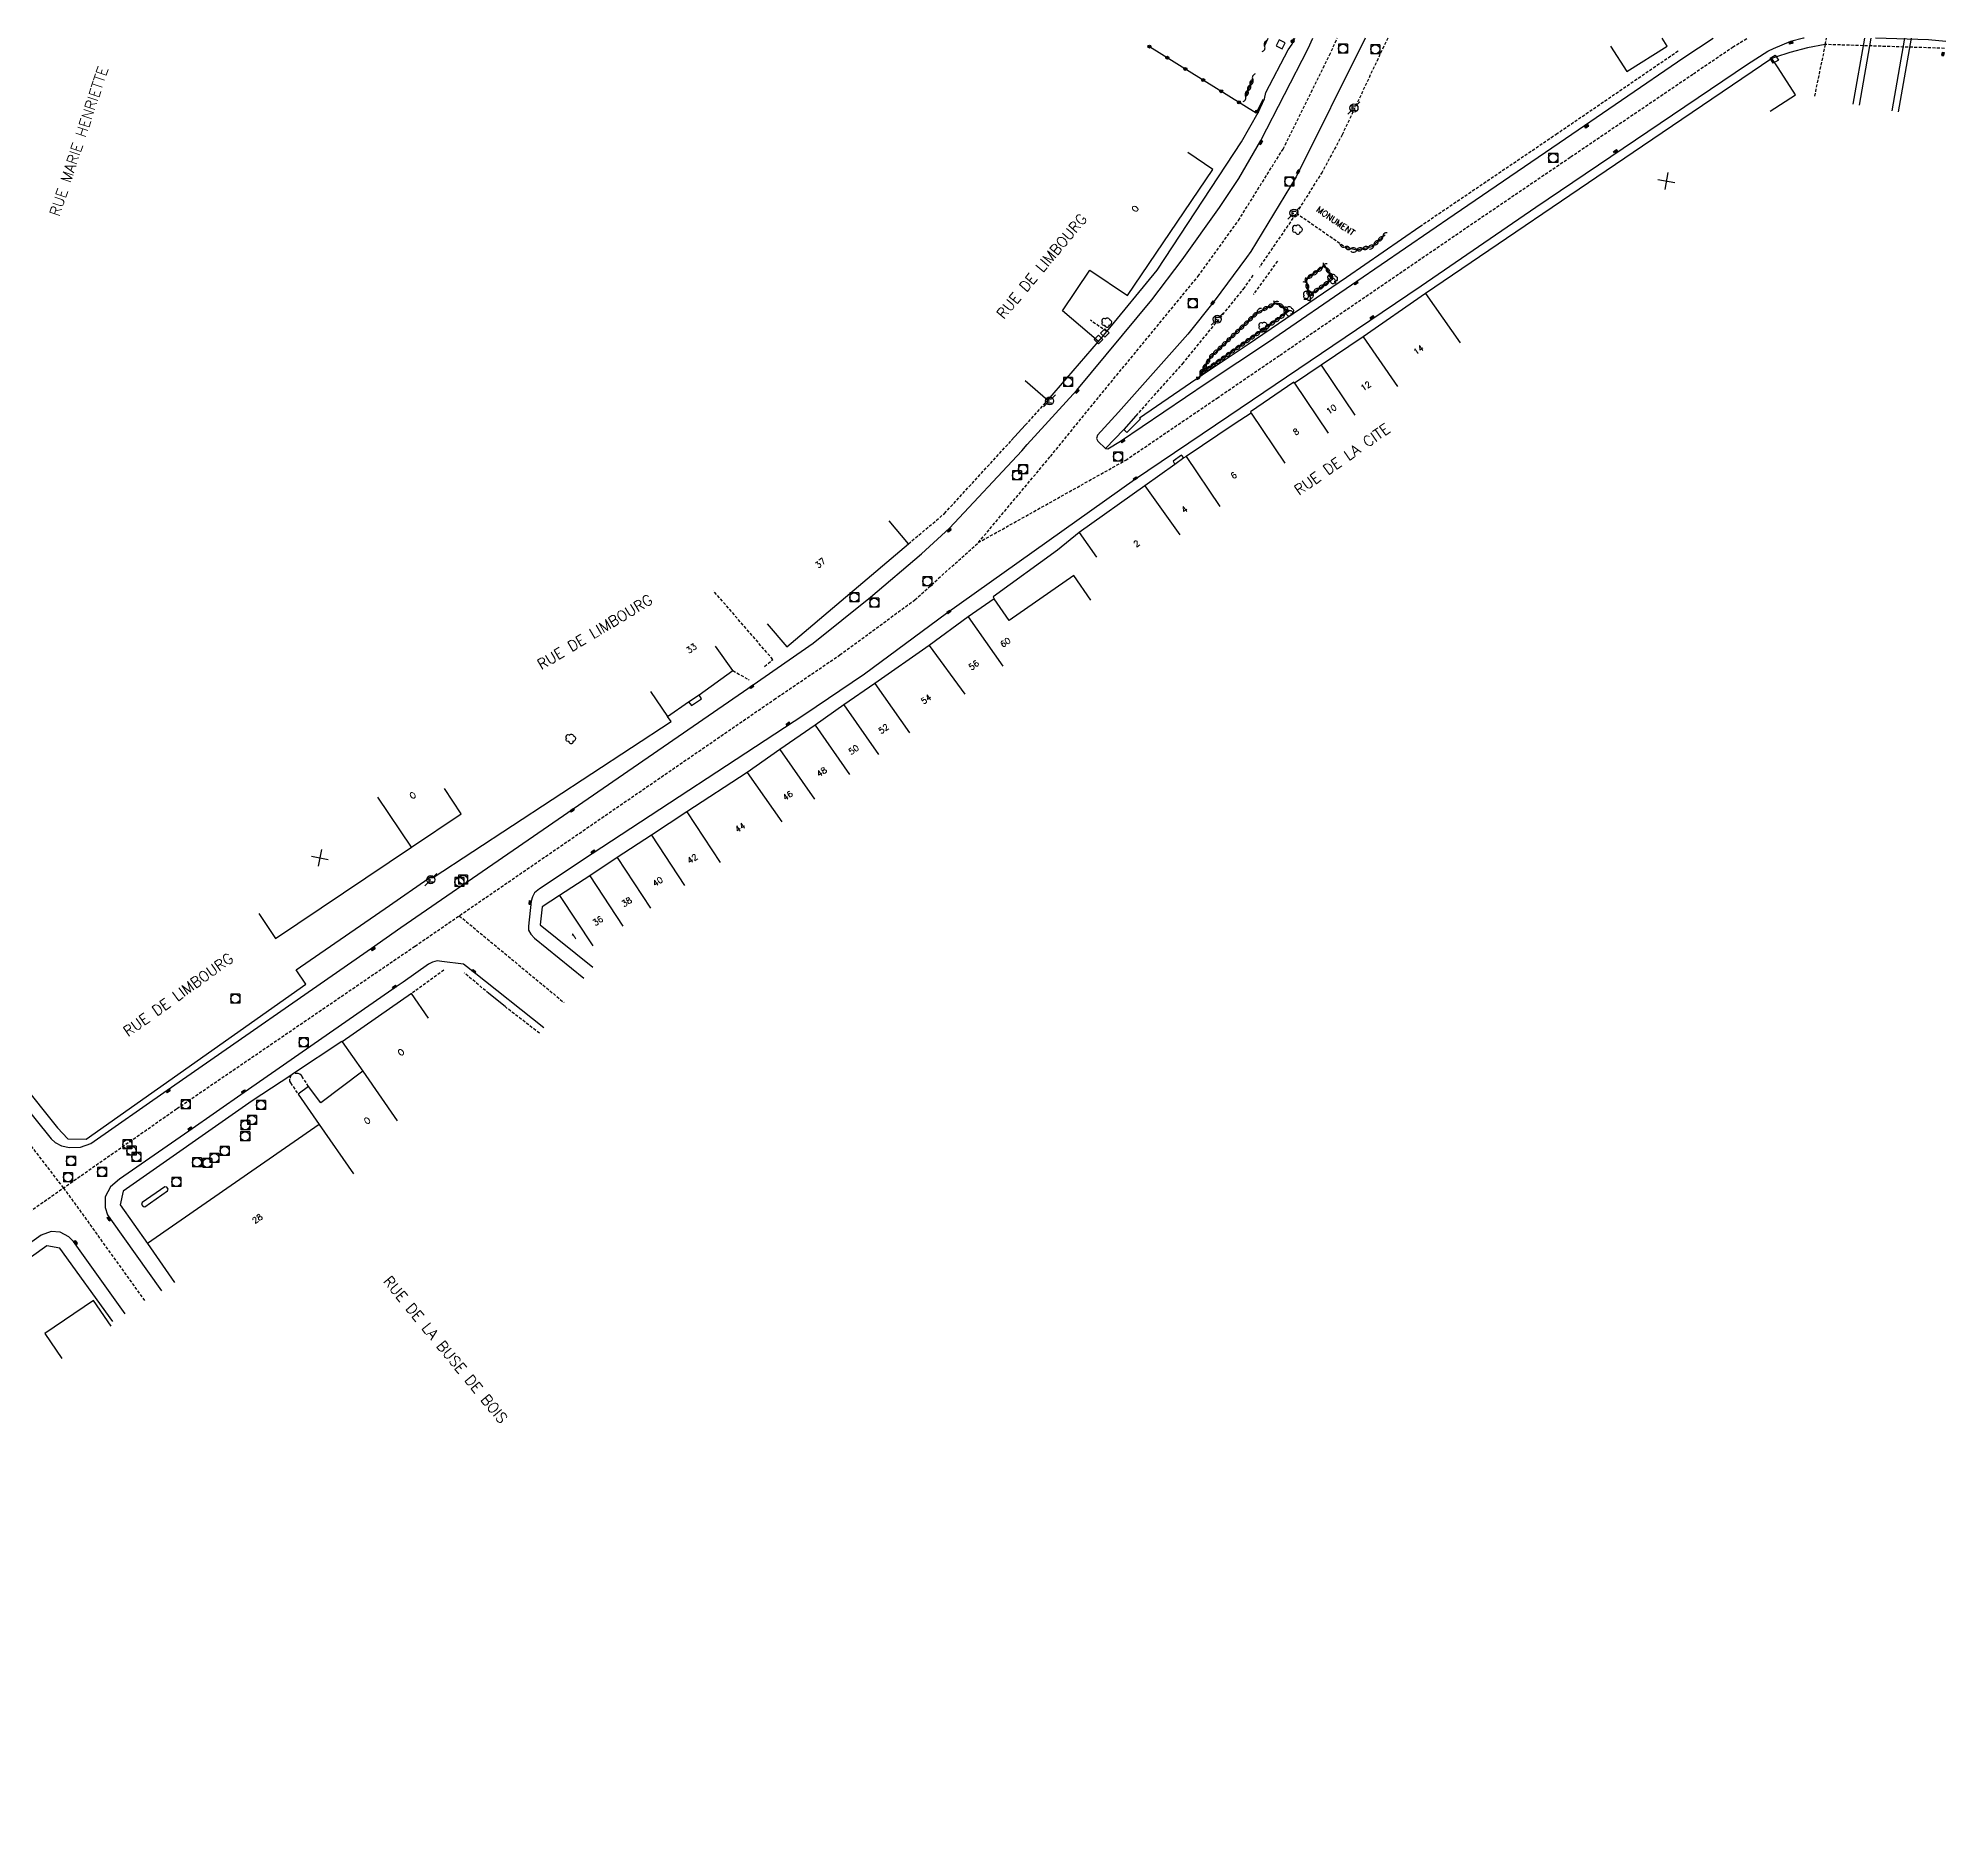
# Model space of a CAD drawing. Header units: millimetres. Extents: x 256000 to 257000, y 143000 to 144000.
# Drawn here: x 256571.8 to 256888, y 143701.6 to 144000 of the extents above; entities that cross this region are included whole.
import ezdxf
from ezdxf.enums import TextEntityAlignment as Align

# ---------------------------------------------------------------- set-up
doc = ezdxf.new("R2010")
doc.units = ezdxf.units.MM
doc.linetypes.add('DASHED', pattern=[0.75, 0.5, -0.25])
doc.layers.get('0').update_dxf_attribs({"linetype": 'CONTINUOUS'})
for name, color, linetype in [('W0001', 6, 'DASHED'), ('W0008', 7, 'CONTINUOUS'), ('W0100', 7, 'CONTINUOUS'), ('W0112', 1, 'DASHED'), ('W0122', 7, 'DASHED'), ('W0300', 7, 'CONTINUOUS'), ('W0310', 3, 'CONTINUOUS'), ('W0322', 7, 'CONTINUOUS'), ('W0400', 7, 'CONTINUOUS'), ('W0420', 7, 'CONTINUOUS'), ('W0471', 7, 'CONTINUOUS'), ('W0700', 7, 'CONTINUOUS'), ('W0984', 7, 'CONTINUOUS'), ('W0989', 7, 'CONTINUOUS'), ('W0991', 7, 'CONTINUOUS'), ('W1102', 7, 'CONTINUOUS')]:
    doc.layers.add(name, color=color, linetype=linetype)
doc.styles.get("Standard").update_dxf_attribs({"font": 'romans.shx', "width": 0.85})

# ---------------------------------------------------------------- blocks, each defined once
blk = doc.blocks.new('t991o')
at = {"color": 0, "linetype": 'Continuous'}
for p, q in [((-1, 1), (1, -1)), ((-1, -1), (1, 1))]:
    blk.add_line(p, q, dxfattribs=at)
blk = doc.blocks.new('t310o')
at = {"color": 0, "linetype": 'Continuous'}
for centre, start, end in [((-0.5, 0.38), 216.8699, 323.1304), ((0.5, -0.37), 36.8699, 143.1303)]:
    blk.add_arc(centre, 0.625, start, end, dxfattribs=at)
blk = doc.blocks.new('T400')
for p, q in [((-0.15, 0.3), (0.15, 0.3)), ((-0.15, -0.25), (-0.15, 0.3)), ((-0.15, 0.15), (0.15, 0.15)), ((-0.15, 0), (0.15, 0)), ((0.15, 0.3), (0.15, -0.25)), ((-0.15, -0.15), (0.15, -0.15)), ((-0.15, -0.25), (-0.15, -0.3)), ((-0.15, -0.3), (0.15, -0.3)), ((0.15, -0.3), (0.15, -0.25))]:
    blk.add_line(p, q)
blk = doc.blocks.new('t112o')
at = {"color": 0, "linetype": 'Continuous'}
for p, q in [((-0.5, 0.5), (0.5, 0.5)), ((-0.5, -0.5), (-0.5, 0.5)), ((0.5, 0.5), (0.5, -0.5)), ((0.5, -0.5), (-0.5, -0.5))]:
    blk.add_line(p, q, dxfattribs=at)
blk = doc.blocks.new('T420')
for p, q in [((0.75, 0.75), (-0.75, 0.75)), ((-0.75, 0.75), (-0.75, -0.75)), ((0.75, 0.75), (0.75, -0.75)), ((0.75, -0.75), (-0.75, -0.75))]:
    blk.add_line(p, q)
blk.add_ellipse((0, 0), major_axis=(-0.53, 0.53), ratio=1, start_param=3.926991, end_param=10.210176)
blk = doc.blocks.new('T300')
for p, q in [((-0.8, 0.51), (-0.86, 0.34)), ((-0.86, 0.34), (-0.86, 0.17)), ((-0.86, 0.17), (-0.74, 0.06)), ((-0.69, 0.63), (-0.8, 0.51)), ((-0.8, -0.06), (-0.74, 0.06)), ((-0.74, 0.06), (-0.69, 0.11)), ((-0.57, 0.69), (-0.69, 0.63)), ((-0.46, 0.69), (-0.57, 0.69)), ((-0.29, 0.63), (-0.46, 0.69)), ((-0.29, 0.63), (-0.17, 0.74)), ((-0.23, 0.57), (-0.29, 0.63)), ((-0.17, 0.74), (-0.06, 0.8)), ((-0.06, 0.8), (0.06, 0.8)), ((0.06, 0.8), (0.23, 0.74)), ((0.23, 0.74), (0.34, 0.63)), ((0.34, 0.63), (0.4, 0.51)), ((0.46, 0.46), (0.34, 0.46)), ((0.4, 0.51), (0.4, 0.46)), ((0.57, 0.4), (0.46, 0.46)), ((0.57, 0.4), (0.69, 0.29)), ((0.69, 0.29), (0.74, 0.17)), ((0.74, 0.06), (0.69, -0.17)), ((0.74, 0.17), (0.74, 0.06)), ((-0.8, -0.17), (-0.8, -0.06)), ((-0.8, -0.23), (-0.8, -0.17)), ((-0.74, -0.34), (-0.8, -0.23)), ((-0.69, -0.4), (-0.74, -0.34)), ((-0.51, -0.46), (-0.69, -0.4)), ((-0.4, -0.46), (-0.51, -0.46)), ((-0.4, -0.46), (-0.34, -0.46)), ((-0.34, -0.46), (-0.34, -0.4)), ((-0.34, -0.51), (-0.34, -0.46)), ((-0.29, -0.63), (-0.34, -0.51)), ((-0.17, -0.74), (-0.29, -0.63)), ((-0.06, -0.8), (-0.17, -0.74)), ((0.06, -0.8), (-0.06, -0.8)), ((0.17, -0.74), (0.06, -0.8)), ((0.23, -0.69), (0.17, -0.74)), ((0.29, -0.46), (0.23, -0.46)), ((0.29, -0.63), (0.23, -0.69)), ((0.46, -0.4), (0.29, -0.46)), ((0.34, -0.51), (0.29, -0.63)), ((0.34, -0.51), (0.34, -0.46)), ((0.57, -0.34), (0.46, -0.4)), ((0.63, -0.29), (0.57, -0.34)), ((0.69, -0.17), (0.63, -0.29))]:
    blk.add_line(p, q)
blk = doc.blocks.new('T471')
for p, q in [((-0.333334, 0.333334), (-0.333334, -0.333334)), ((-0.333334, 0.333334), (0.333334, 0.333334)), ((-0.333334, 0), (0, 0)), ((0.500001, 0.500001), (1.000002, 1.000002)), ((-0.500001, -0.500001), (-1.000002, -1.000002)), ((-0.333334, -0.333334), (0.333334, -0.333334))]:
    blk.add_line(p, q)
blk.add_ellipse((0, 0), major_axis=(0.471405, 0.471405), ratio=1, start_param=5.4977871438, end_param=11.780972451)
blk = doc.blocks.new('t322o')
at = {"color": 0, "linetype": 'Continuous'}
for radius in [0.25, 0.15]:
    blk.add_circle((0, 0), radius, dxfattribs=at)

msp = doc.modelspace()

# ---------------------------------------------------------------- linework, layer by layer
at = {"layer": 'W0001'}
for p, q in [((256641.63, 143854.51), (256659.02, 143840.11)), ((256576.05, 143809.39), (256589.55, 143790.62))]:
    msp.add_line(p, q, dxfattribs=at)
for points in [[(256425.59, 143701.64), (256442.67, 143714.43), (256477.4, 143740.67), (256517.75, 143769.59), (256541.18, 143784.93), (256559.33, 143797.7), (256594.83, 143822.54), (256634.31, 143849.48), (256693.82, 143890.36), (256704.71, 143897.74), (256717.13, 143906.88), (256727.67, 143916.37), (256739.62, 143930.66), (256746.76, 143939.44), (256764.1, 143960.53), (256770.78, 143969.78), (256778.16, 143981.61), (256785.89, 143997.19), (256787.13, 144000)], [(256767.23, 143940.33), (256777.67, 143947.46), (256808.6, 143968.61), (256825.83, 143980.31), (256846.18, 143994.1), (256852.67, 143998.5), (256855.13, 144000)], [(256727.67, 143916.37), (256752.11, 143930.05), (256767.23, 143940.33)], [(256576.05, 143809.39), (256560.85, 143829.16), (256547.7, 143845.63), (256521.29, 143878.33), (256519.36, 143880.81)]]:
    msp.add_lwpolyline(points, dxfattribs=at)
at = {"layer": 'W0008'}
for p, q in [((256733.11, 143933.27), (256735.45, 143935.84)), ((256751.76, 143935.14), (256748.73, 143931.99)), ((256649.22, 143839.44), (256646.55, 143841.61))]:
    msp.add_line(p, q, dxfattribs=at)
for points in [[(256627.1, 143849.11), (256631.96, 143852.54), (256650.58, 143865.39), (256690.36, 143892.8), (256700.28, 143899.72), (256709.78, 143907.32), (256718.27, 143914.5), (256722.88, 143918.75), (256734.87, 143931.57), (256735.78, 143932.62), (256744.01, 143941.66), (256756.41, 143956.61), (256761.42, 143963.23), (256767.65, 143971.92), (256770.85, 143976.72), (256774.5, 143983.02), (256782.34, 143998.26), (256783.1, 144000)], [(256747.56, 143949.71), (256748.94, 143951.38), (256757.29, 143961.56), (256771.3, 143982.79), (256774.03, 143987.7), (256775.12, 143989.93), (256775.32, 143990.99), (256779.02, 143998.05), (256779.69, 143998.99), (256780.12, 144000)], [(256765.57, 143942.91), (256775.73, 143949.67), (256790.39, 143959.69), (256806.54, 143970.75), (256823.94, 143982.65), (256844.62, 143996.78), (256849.44, 144000)], [(256859.39, 143998.22), (256858.59, 143997.83), (256858.51, 143997.79), (256855.14, 143995.65), (256820.09, 143971.91), (256801.08, 143958.91), (256790.32, 143951.64), (256769.16, 143937.35)], [(256791.77, 144000), (256780.36, 143977), (256772.81, 143964.62)], [(256868.02, 143998.95), (256865.08, 143998.41), (256862.17, 143997.6), (256859.78, 143996.85), (256859.2, 143996.65)], [(256864.53, 144000), (256864.45, 143999.99), (256862.26, 143999.42), (256859.39, 143998.22)], [(256888.02, 143999.43), (256885.16, 143999.72), (256876.37, 144000)], [(256764.76, 143944.16), (256772.41, 143949.27), (256788.66, 143960.37), (256800.84, 143968.78)], [(256772.81, 143964.62), (256772.11, 143963.66), (256766.75, 143956.41), (256762.38, 143950.94), (256750.89, 143938.01), (256747.41, 143934.18), (256747.26, 143933.65), (256747.46, 143933.19), (256748.73, 143931.99), (256749.13, 143931.91), (256751.22, 143933.16), (256765.57, 143942.91)], [(256753.78, 143937.38), (256751.76, 143935.14), (256752.26, 143934.61), (256754.52, 143936.87), (256754.38, 143937.07), (256764.76, 143944.16)], [(256769.16, 143937.35), (256753.53, 143926.75), (256722.39, 143904.59), (256708.8, 143894.54), (256698.72, 143887.79), (256663.67, 143864.77), (256654.95, 143858.98), (256654.11, 143858.29), (256653.76, 143857.66), (256653.55, 143856.9), (256653.1, 143852.79), (256653.12, 143852.11), (256653.47, 143851.45), (256654.1, 143850.81), (256662.3, 143844.17)], [(256744.38, 143918.05), (256740.77, 143915.1), (256730.11, 143907.39), (256730.29, 143907.06)], [(256616.92, 143847.16), (256629.33, 143855.71), (256637.12, 143861.11), (256637.33, 143860.84), (256676.73, 143886.73), (256676.14, 143887.56)], [(256523.25, 143883.94), (256523.23, 143883.97), (256550.67, 143849.82), (256575.07, 143819.37), (256576.78, 143817.51), (256579.8, 143817.49), (256616.19, 143843.18), (256614.58, 143845.55), (256616.92, 143847.16)], [(256521.75, 143882.77), (256548.26, 143849.54), (256574, 143817.5), (256574.67, 143816.93), (256575.72, 143816.35), (256577.02, 143816.11), (256578.88, 143816.16), (256580.57, 143816.76), (256593.24, 143825.58), (256627.1, 143849.11)], [(256655.63, 143835.91), (256644.12, 143845.1), (256642.34, 143846.5), (256638.73, 143846.94), (256637.96, 143847.02), (256637.21, 143846.84), (256636.55, 143846.47), (256632.32, 143843.5), (256631.18, 143842.74)], [(256631.18, 143842.74), (256606.01, 143825.21), (256596.79, 143818.81), (256585.34, 143810.84), (256583.83, 143809.58), (256582.93, 143807.89), (256582.96, 143806.14), (256583.36, 143804.95), (256583.84, 143804.22), (256592.27, 143792.34)], [(256622.23, 143833.61), (256622.16, 143833.69), (256614.14, 143828.34), (256613.7, 143828.02), (256607.3, 143823.8), (256585.93, 143808.85), (256585.46, 143806.58), (256589.94, 143800.17)], [(256593.3, 143808.88), (256593.39, 143809.19), (256593.17, 143809.51), (256592.86, 143809.59), (256592.85, 143809.58), (256589.08, 143806.96), (256588.98, 143806.62), (256589.23, 143806.29), (256589.52, 143806.23), (256593.3, 143808.88)], [(256586.26, 143788.53), (256577.7, 143800.5), (256576.91, 143801.29), (256575.48, 143802.06), (256573.98, 143802.19), (256572.35, 143801.58), (256561.59, 143793.95), (256547.32, 143783.79), (256529.21, 143770.78)], [(256584.21, 143787.23), (256575.46, 143799.39), (256573.27, 143799.8), (256515.22, 143758.19), (256487.89, 143738.61), (256485.04, 143736.39)]]:
    msp.add_lwpolyline(points, dxfattribs=at)
at = {"layer": 'W0100'}
msp.add_line((256772.9, 143937.82), (256770.04, 143935.98), dxfattribs=at)
for points in [[(256777.02, 143998.71), (256778.01, 143998.24), (256778.51, 143999.24), (256777.5, 143999.72), (256777.02, 143998.71)], [(256832.45, 143998.69), (256835.12, 143994.46), (256841.84, 143998.69), (256841.02, 144000)], [(256860.24, 143995.07), (256859.2, 143996.65), (256837.76, 143982.1), (256801.8, 143957.68), (256791.45, 143950.48), (256784.46, 143945.77), (256780.06, 143942.8), (256779.94, 143942.99), (256772.75, 143938.04), (256772.9, 143937.82)], [(256858.91, 143987.89), (256863.12, 143990.61), (256860.24, 143995.07)], [(256741.61, 143954.82), (256746.17, 143961.55), (256752.39, 143957.35), (256766.54, 143978.25), (256762.4, 143981.05)], [(256735.41, 143943.23), (256739.2, 143939.97), (256747.56, 143949.71), (256741.61, 143954.82)], [(256770.04, 143935.98), (256762.11, 143930.64), (256761.75, 143930.4), (256760.25, 143929.33), (256755.28, 143925.8), (256744.38, 143918.05), (256747.27, 143913.97)], [(256761.75, 143930.4), (256761.36, 143930.85), (256759.98, 143929.88), (256760.25, 143929.33)], [(256692.68, 143902.9), (256695.92, 143899.09), (256716.09, 143916.18), (256712.86, 143920)], [(256746.32, 143906.8), (256743.47, 143910.9), (256732.78, 143903.47), (256730.29, 143907.06), (256726, 143904.08), (256719.51, 143899.29), (256710.53, 143893.03), (256705.39, 143889.45), (256700.61, 143886.12), (256694.79, 143882.06), (256689.35, 143878.27), (256679.36, 143871.72), (256673.51, 143867.88), (256667.83, 143864.15), (256663.25, 143861.15), (256658.27, 143857.88), (256655.36, 143855.98), (256655.07, 143853), (256663.76, 143845.98)], [(256673.31, 143891.68), (256676.14, 143887.56), (256679.64, 143889.96), (256681.38, 143891.15), (256686.99, 143895.15), (256684.09, 143899.22)], [(256679.64, 143889.96), (256680.14, 143889.34), (256681.8, 143890.47), (256681.38, 143891.15)], [(256608.39, 143854.88), (256611.17, 143850.73), (256633.72, 143865.89), (256641.96, 143871.43), (256639.17, 143875.58)], [(256636.56, 143837.52), (256633.7, 143841.62), (256622.23, 143833.61), (256625.63, 143828.75), (256618.68, 143823.52), (256616.64, 143826.22), (256614.93, 143824.93), (256618.41, 143819.92), (256589.94, 143800.17), (256594.43, 143793.71)], [(256583.92, 143786.46), (256580.99, 143790.75), (256572.95, 143785.26), (256575.77, 143781.13)]]:
    msp.add_lwpolyline(points, dxfattribs=at)
at = {"layer": 'W0112'}
for p, q in [((256868.02, 143998.95), (256866.2, 143990.2)), ((256780.38, 143970.99), (256788.46, 143965.4)), ((256777.23, 143963.05), (256773.24, 143957.48)), ((256748.94, 143951.38), (256746.23, 143953.22)), ((256735.45, 143935.84), (256739.2, 143939.97)), ((256686.99, 143895.15), (256689.71, 143893.58)), ((256646.55, 143841.61), (256642.43, 143845.07)), ((256654.92, 143835.03), (256649.22, 143839.44))]:
    msp.add_line(p, q, dxfattribs=at)
for points in [[(256795.51, 144000), (256787.96, 143983.97), (256784.64, 143977.8), (256780.24, 143970.78), (256774.24, 143962.06)], [(256800.84, 143968.78), (256823.42, 143984.07), (256843.65, 143997.89)], [(256773.14, 143960.69), (256771.73, 143958.61), (256761.59, 143946.17), (256753.78, 143937.38)], [(256716.09, 143916.18), (256722.06, 143921.2), (256733.11, 143933.27)], [(256692.25, 143895.84), (256693.6, 143897.01), (256683.79, 143908.36)], [(256639.08, 143845.5), (256634.28, 143842.01), (256633.7, 143841.62)], [(256616.64, 143826.22), (256615.52, 143827.98), (256615.23, 143828.26), (256614.96, 143828.37), (256614.14, 143828.34), (256613.7, 143828.02), (256613.51, 143827.4), (256613.52, 143827.09), (256613.67, 143826.81), (256614.93, 143824.93)]]:
    msp.add_lwpolyline(points, dxfattribs=at)
at = {"layer": 'W0122'}
msp.add_lwpolyline([(256887.79, 143998.31), (256868.02, 143998.95), (256868.23, 144000)], dxfattribs=at)
at = {"layer": 'W0310'}
for p, q in [((256775.11, 143998.68), (256775.71, 144000)), ((256771.95, 143990.4), (256773.23, 143993.29))]:
    msp.add_line(p, q, dxfattribs=at)
for points in [[(256788.46, 143965.4), (256788.68, 143965.28), (256790.38, 143964.88), (256792.96, 143965.47), (256795.08, 143967.41)], [(256782.42, 143957.3), (256786.42, 143960.08), (256785.12, 143962.3), (256782.02, 143960.06), (256782.42, 143957.3)], [(256764.41, 143944.27), (256766.26, 143947.24), (256773.9, 143954.51), (256777.14, 143956.13), (256779.15, 143954.72), (256764.41, 143944.27)]]:
    msp.add_lwpolyline(points, dxfattribs=at)
at = {"layer": 'W0322'}
for p, q in [((256756.03, 143998.6), (256773.7, 143987.6)), ((256773.87, 143987.82), (256774.86, 143989.91))]:
    msp.add_line(p, q, dxfattribs=at)
msp.add_lwpolyline([(256779.74, 143999.48), (256779.96, 144000)], dxfattribs=at)
at = {"layer": 'W0700'}
for p, q in [((256874.54, 144000), (256872.62, 143989.08)), ((256875.61, 144000), (256873.66, 143988.9)), ((256881.19, 144000), (256879.07, 143987.95)), ((256882.25, 144000), (256880.11, 143987.77))]:
    msp.add_line(p, q, dxfattribs=at)
at = {"layer": 'W1102'}
for p, q in [((256801.8, 143957.68), (256807.51, 143949.47)), ((256791.45, 143950.48), (256797.16, 143942.27)), ((256784.46, 143945.77), (256790.05, 143937.48)), ((256780.06, 143942.8), (256785.65, 143934.51)), ((256772.9, 143937.82), (256778.49, 143929.53)), ((256762.11, 143930.64), (256767.7, 143922.35)), ((256755.28, 143925.8), (256761.08, 143917.65)), ((256726, 143904.08), (256731.7, 143895.87)), ((256719.51, 143899.29), (256725.45, 143891.24)), ((256710.53, 143893.03), (256716.25, 143884.83)), ((256705.39, 143889.45), (256711.11, 143881.25)), ((256700.61, 143886.12), (256706.33, 143877.92)), ((256694.79, 143882.06), (256700.51, 143873.86)), ((256689.35, 143878.27), (256695.07, 143870.07)), ((256633.72, 143865.89), (256628.14, 143874.19)), ((256679.36, 143871.72), (256684.85, 143863.36)), ((256673.51, 143867.88), (256678.99, 143859.52)), ((256667.83, 143864.15), (256673.31, 143855.79)), ((256663.25, 143861.15), (256668.73, 143852.79)), ((256658.27, 143857.88), (256663.75, 143849.52)), ((256625.63, 143828.75), (256631.33, 143820.53)), ((256618.41, 143819.92), (256624.11, 143811.7))]:
    msp.add_line(p, q, dxfattribs=at)

# ---------------------------------------------------------------- block references
at = {"layer": 'W0112'}
for p, rotation in [((256859.57, 143996.51), 30.9209665627973), ((256747.58, 143950.03), 46.13710150840784), ((256748.62, 143951.11), 226.1371015084079)]:
    msp.add_blockref('t112o', p, dxfattribs=dict(at, rotation=rotation))
at = {"layer": 'W0300'}
for p in [(256780.61, 143968.23), (256786.42, 143960.08), (256782.42, 143957.3), (256749, 143952.84), (256779.15, 143954.72), (256775.03, 143952.13), (256660.17, 143883.83)]:
    msp.add_blockref('T300', p, dxfattribs=at)
at = {"layer": 'W0310'}
for p, rotation in [((256775.11, 143998.68), 65.83133384422865), ((256773.16, 143993.14), 66.12417467500369), ((256771.95, 143990.4), 66.12417467500369), ((256772.35, 143991.31), 66.12417467500369), ((256772.76, 143992.23), 66.12417467500369), ((256788.46, 143965.4), 331.9141791617783), ((256792.33, 143965.33), 12.8792290498716), ((256793.22, 143965.71), 42.44674292980497), ((256793.96, 143966.39), 42.44674292980497), ((256794.7, 143967.06), 42.44674292980497), ((256784.68, 143961.98), 215.8437160709956), ((256785.35, 143961.91), 120.3943714780871), ((256789.41, 143965.11), 346.8083897277801), ((256790.39, 143964.88), 12.8792290498716), ((256791.36, 143965.11), 12.8792290498716), ((256782.25, 143960.22), 215.8437160709956), ((256782.12, 143959.35), 278.2230488884811), ((256782.26, 143958.36), 278.2230488884811), ((256783.06, 143960.81), 215.8437160709956), ((256783.87, 143961.39), 215.8437160709956), ((256784.88, 143959.01), 34.81024241713293), ((256785.7, 143959.58), 34.81024241713293), ((256785.86, 143961.05), 120.3943714780871), ((256786.36, 143960.19), 120.3943714780871), ((256776.55, 143955.83), 26.52974879121068), ((256777.42, 143955.93), 325.0635806943708), ((256782.42, 143957.3), 34.81024241713293), ((256782.41, 143957.37), 278.2230488884811), ((256783.24, 143957.87), 34.81024241713293), ((256784.06, 143958.44), 34.81024241713293), ((256771.7, 143952.41), 43.55445356132397), ((256772.42, 143953.1), 43.55445356132397), ((256773.15, 143953.79), 43.55445356132397), ((256773.87, 143954.48), 43.55445356132397), ((256774.76, 143954.94), 26.52974879121068), ((256775.65, 143955.38), 26.52974879121068), ((256775.98, 143952.48), 215.3323465224463), ((256776.8, 143953.05), 215.3323465224463), ((256777.61, 143953.63), 215.3323465224463), ((256778.24, 143955.36), 325.0635806943708), ((256778.43, 143954.21), 215.3323465224463), ((256779.06, 143954.79), 325.0635806943708), ((256768.8, 143949.66), 43.55445356132397), ((256769.52, 143950.35), 43.55445356132397), ((256770.25, 143951.04), 43.55445356132397), ((256770.97, 143951.72), 43.55445356132397), ((256771.9, 143949.58), 215.3323465224463), ((256772.72, 143950.16), 215.3323465224463), ((256773.53, 143950.74), 215.3323465224463), ((256774.35, 143951.32), 215.3323465224463), ((256775.16, 143951.9), 215.3323465224463), ((256765.47, 143945.97), 58.09189306434686), ((256766, 143946.82), 58.09189306434686), ((256766.62, 143947.59), 43.55445356132397), ((256767.01, 143946.11), 215.3323465224463), ((256767.35, 143948.28), 43.55445356132397), ((256767.82, 143946.69), 215.3323465224463), ((256768.07, 143948.97), 43.55445356132397), ((256768.64, 143947.27), 215.3323465224463), ((256769.45, 143947.85), 215.3323465224463), ((256770.27, 143948.43), 215.3323465224463), ((256771.08, 143949.01), 215.3323465224463), ((256764.56, 143944.38), 215.3323465224463), ((256764.41, 143944.27), 58.09189306434686), ((256764.94, 143945.12), 58.09189306434686), ((256765.37, 143944.96), 215.3323465224463), ((256766.19, 143945.54), 215.3323465224463)]:
    msp.add_blockref('t310o', p, dxfattribs=dict(at, rotation=rotation))
at = {"layer": 'W0322'}
for p, rotation in [((256756.03, 143998.6), 328.1007966729245), ((256779.74, 143999.48), 67.06116313258751), ((256759, 143996.75), 328.1007966729245), ((256761.97, 143994.9), 328.1007966729245), ((256764.94, 143993.05), 328.1007966729245), ((256767.92, 143991.2), 328.1007966729245), ((256770.89, 143989.35), 328.1007966729245), ((256773.87, 143987.82), 64.67621857277862)]:
    msp.add_blockref('t322o', p, dxfattribs=dict(at, rotation=rotation))
at = {"layer": 'W0400'}
for p, rotation in [((256862.37, 143999.25), 104.8658433884274), ((256887.54, 143997.37), 349.1776794089047), ((256828.51, 143985.37), 123.4302834095231), ((256774.5, 143982.73), 329.2935581130474), ((256833.29, 143981.26), 123.7853788583565), ((256780.67, 143977.84), 152.7614583171436), ((256790.27, 143959.41), 125.0737544933483), ((256766.5, 143956.14), 322.1546615865987), ((256792.95, 143953.71), 123.7694856201384), ((256744.05, 143941.46), 318.2813657669762), ((256751.6, 143933.19), 303.4126693524737), ((256753.64, 143926.98), 304.0007791195545), ((256722.85, 143918.42), 133.2513793203271), ((256722.79, 143904.9), 305.2983168690098), ((256690.14, 143892.49), 124.7303441497546), ((256696.15, 143886.33), 122.9863252790816), ((256660.34, 143871.98), 304.6678524947774), ((256663.84, 143865.14), 123.8164086211275), ((256653.37, 143856.72), 354.2687037813731), ((256627.37, 143848.99), 305.0804687900238), ((256644.06, 143845.3), 51.47310779153118), ((256630.89, 143842.7), 124.7058437070251), ((256593.38, 143825.45), 305.5471685620571), ((256605.86, 143825.34), 305.1838366212463), ((256596.99, 143819.2), 305.8119992233208), ((256583.59, 143804.29), 32.91993540394964), ((256578.05, 143800.35), 36.43548135742441)]:
    msp.add_blockref('T400', p, dxfattribs=dict(at, rotation=rotation))
at = {"layer": 'W0420'}
for p in [(256788.11, 143998.26), (256793.45, 143998.15), (256822.94, 143980.15), (256779.2, 143976.23), (256763.21, 143956.02), (256742.54, 143943.01), (256750.83, 143930.62), (256734.05, 143927.52), (256735.08, 143928.54), (256719.2, 143909.96), (256707.09, 143907.29), (256710.41, 143906.39), (256642.27, 143860.51), (256641.65, 143860.09), (256604.5, 143840.76), (256615.86, 143833.52), (256596.28, 143823.25), (256608.79, 143823.12), (256606.17, 143819.79), (256607.26, 143820.67), (256586.62, 143816.6), (256606.15, 143817.95), (256577.27, 143813.84), (256587.31, 143815.56), (256588.09, 143814.53), (256598.15, 143813.61), (256599.86, 143813.53), (256601.05, 143814.35), (256602.76, 143815.52), (256576.8, 143811.16), (256582.43, 143812.05), (256594.74, 143810.38)]:
    msp.add_blockref('T420', p, dxfattribs=at)
at = {"layer": 'W0471'}
for p in [(256789.92, 143988.42), (256779.96, 143970.99), (256767.26, 143953.41), (256739.47, 143939.87), (256636.92, 143860.49)]:
    msp.add_blockref('T471', p, dxfattribs=at)
at = {"layer": 'W0991'}
for p, rotation in [((256841.69, 143976.31), 304.1874991710238), ((256618.54, 143864.12), 303.9175935554514)]:
    msp.add_blockref('t991o', p, dxfattribs=dict(at, rotation=rotation))

# ---------------------------------------------------------------- texts
at = {"layer": 'W0984'}
msp.add_text('MONUMENT', height=1, rotation=325.293, dxfattribs=at).set_placement((256786.89, 143969.67), align=Align.MIDDLE)
at = {"layer": 'W0989'}
for s, rotation, p in [('RUE MARIE HENRIETTE', 71.6898, (256578.58, 143982.91)), ('RUE DE LIMBOURG', 50.0838, (256738.18, 143962.2)), ('RUE DE LA CITE', 35.0055, (256787.95, 143930.19)), ('RUE DE LIMBOURG', 30.9427, (256664.11, 143901.55)), ('RUE DE LIMBOURG', 35.7048, (256595.06, 143841.43)), ('RUE DE LA BUSE DE BOIS', 309.4408, (256639.36, 143782.58))]:
    msp.add_text(s, height=1.75, rotation=rotation, dxfattribs=at).set_placement(p, align=Align.MIDDLE)
at = {"layer": 'W0991'}
for s, rotation, p in [('O', 55.8963, (256753.66, 143971.72)), ('14', 34.8328, (256800.62, 143948.33)), ('12', 33.99, (256791.87, 143942.32)), ('10', 33.9925, (256786.18, 143938.48)), ('8', 34.5653, (256780.31, 143934.75)), ('6', 33.961, (256769.99, 143927.51)), ('4', 35.4043, (256761.82, 143921.86)), ('2', 35.4028, (256753.88, 143916.22)), ('37', 40.2749, (256701.48, 143912.98)), ('33', 35.5038, (256680.12, 143898.85)), ('60', 34.759, (256732.14, 143899.82)), ('56', 36.4213, (256726.91, 143896.06)), ('54', 34.8779, (256719.02, 143890.42)), ('52', 34.8803, (256711.96, 143885.5)), ('50', 34.8785, (256707, 143882.04)), ('48', 34.8822, (256701.7, 143878.35)), ('O', 33.9142, (256633.93, 143874.47)), ('46', 34.8732, (256696.07, 143874.42)), ('44', 33.2588, (256688.19, 143869.14)), ('42', 33.2633, (256680.28, 143863.95)), ('40', 33.2597, (256674.51, 143860.16)), ('38', 33.258, (256669.38, 143856.8)), ('36', 33.2633, (256664.6, 143853.66)), ('1', 33.255, (256660.65, 143851.08)), ('O', 34.9373, (256631.97, 143831.88)), ('O', 37.0004, (256626.37, 143820.54)), ('28', 34.7506, (256608.17, 143804.29))]:
    msp.add_text(s, height=1, rotation=rotation, dxfattribs=at).set_placement(p, align=Align.MIDDLE)

doc.saveas('drawing.dxf')
